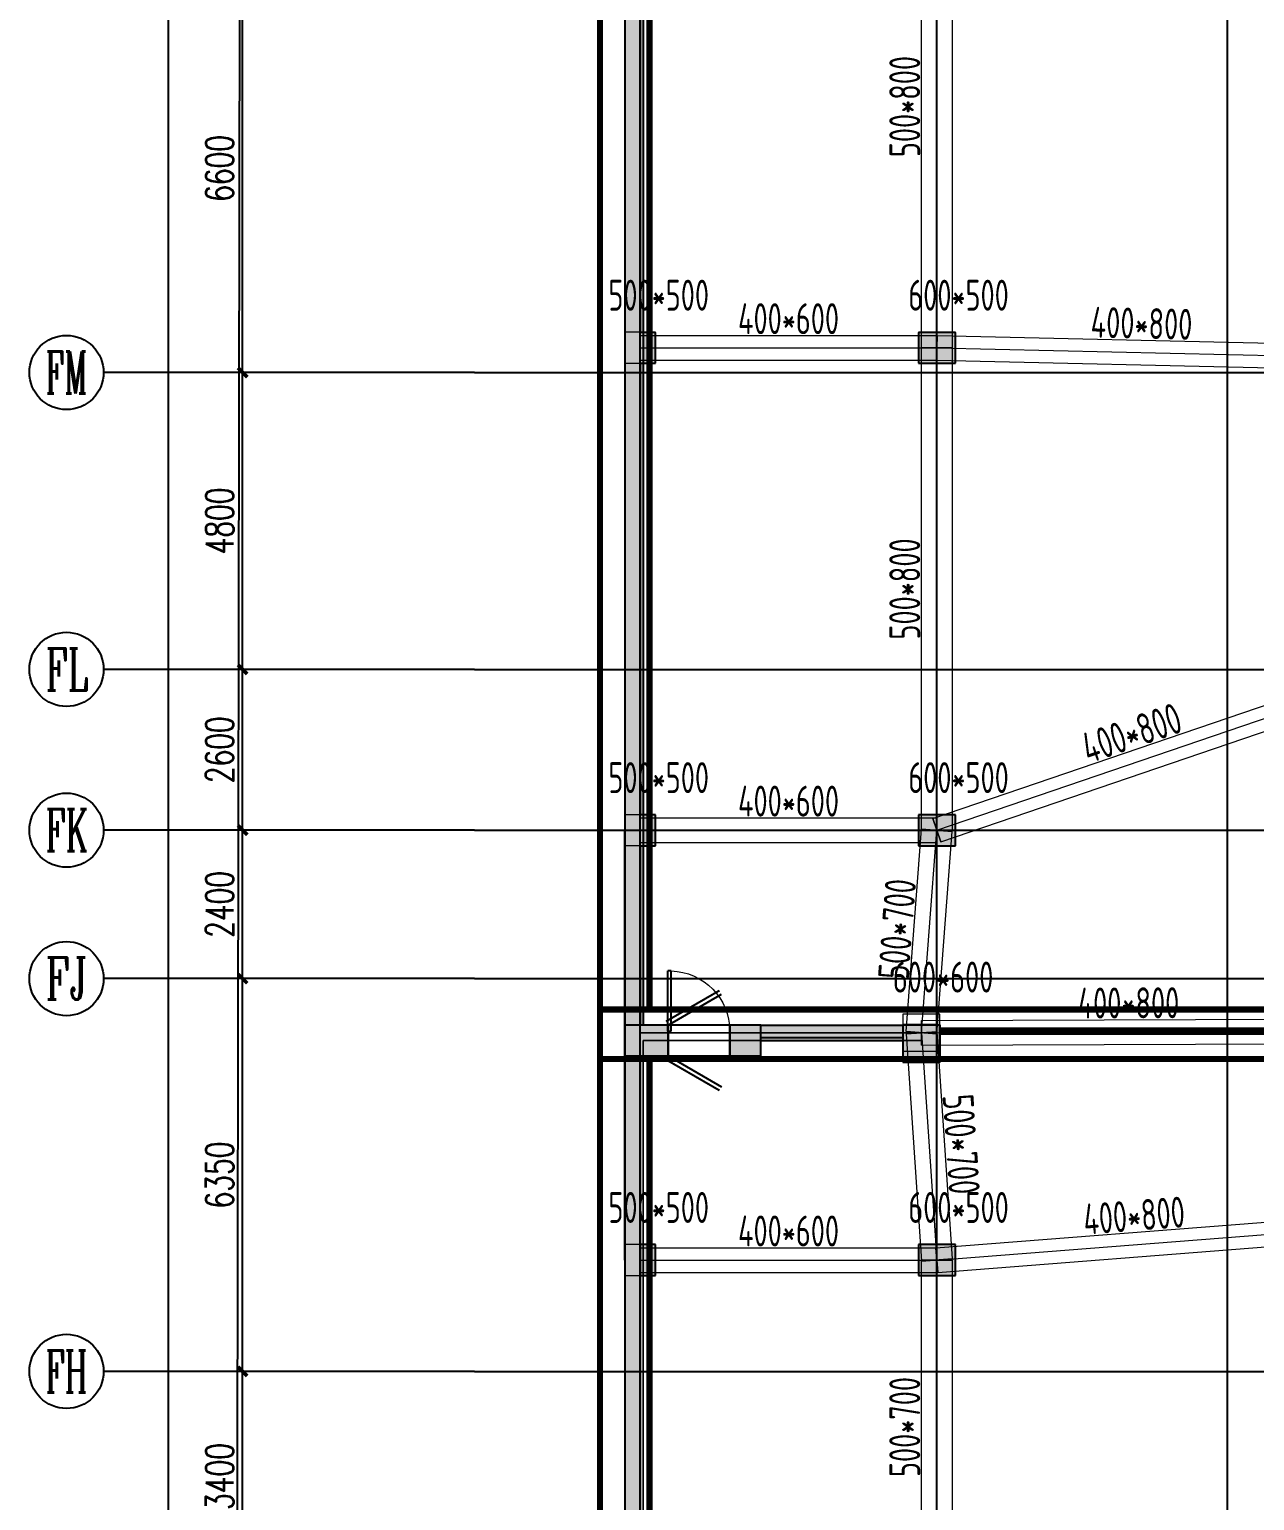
# Model space of a CAD drawing. Extents: x 369444 to 684549, y -549309 to 575337.
# Drawn here: x 370644 to 390464, y 393318 to 417104 of the extents above; entities that cross this region are included whole.
import ezdxf
from ezdxf.enums import TextEntityAlignment as Align

# ---------------------------------------------------------------- set-up
doc = ezdxf.new("R2010")
doc.units = 0
doc.header["$LTSCALE"] = 1000
doc.header["$MEASUREMENT"] = 0
doc.linetypes.add('__DASH', pattern=[0.35, 0.25, -0.1])
doc.linetypes.add('DASH', pattern=[0.35, 0.25, -0.1])
for name, color, linetype, lineweight, true_color in [('-1-0-1', 7, 'Continuous', 0, 0xc0c0c0), ('-1-1-2', 7, 'Continuous', 0, 0xc0c0c0), ('-2-0-1', 1, 'Continuous', 0, 0xff0000), ('-2-1-2', 9, 'Continuous', 0, 0x808080), ('1-6-1', 7, 'Continuous', 0, 0x55ff55), ('1-6-2', 7, 'Continuous', 0, 0x55ff55), ('11-6-1', 2, 'Continuous', 0, 0xffff00), ('11-6-2', 2, 'Continuous', 0, 0xffff00), ('11-6-5', 2, 'Continuous', 0, 0xffff00), ('12-6-1', 4, 'Continuous', 0, 0x00ffff), ('12-6-2', 4, 'Continuous', 0, 0x00ffff), ('12-6-5', 4, 'Continuous', 0, 0x00ffff)]:
    doc.layers.add(name, color=color, linetype=linetype, lineweight=lineweight, true_color=true_color)
for name, color, linetype in [('A-WALL-HATCH', 8, 'Continuous'), ('AXIS', 3, 'Continuous'), ('AXIS_TEXT', 7, 'Continuous'), ('COLUMN', 9, 'Continuous'), ('DOTE', 1, 'Continuous'), ('HS-A-轮廓线-地下室', 3, 'DASH'), ('PUB_HATCH', 8, 'Continuous'), ('WALL', 9, 'Continuous'), ('WINDOW', 4, 'Continuous'), ('二期轮廓线', 8, 'DASH'), ('防火分区线', 7, 'Continuous')]:
    doc.layers.add(name, color=color, linetype=linetype)
doc.layers.add('不要动图层', color=140, linetype='Continuous', plot=False)
doc.styles.add('_TCH_AXIS', font='COMPLEX', dxfattribs={"bigfont": 'GBCBIG'})
doc.styles.add('_TCH_DIM_T3', font='SIMPLEX', dxfattribs={"width": 0.705882, "bigfont": 'GBCBIG'})
doc.styles.add('COMPLEX', font='COMPLEX')
doc.styles.add('yjkcad', font='yjkeng.shx', dxfattribs={"width": 0.7, "height": 250, "bigfont": 'yjkchn.shx'})
doc.dimstyles.new('_TCH_ARCH&&150', dxfattribs={"dimtxt": 446.25, "dimasz": 150, "dimexe": 375, "dimexo": 450, "dimgap": 150, "dimtad": 1, "dimdec": 0, "dimzin": 0, "dimdsep": 46, "dimtxsty": '_TCH_DIM_T3', "dimblk": 'ARCHTICK', "dimcen": 0.09, "dimclrt": 7, "dimazin": 2, "dimtfac": 1, "dimtdec": 0, "dimtix": 1, "dimtmove": 2, "dimatfit": 3, "dimfxl": 0, "dimtolj": 1, "dimtzin": 0, "dimarcsym": 0})

# ---------------------------------------------------------------- blocks, each defined once
blk = doc.blocks.new('_ArchTick')
at = {"color": 0, "linetype": 'ByBlock', "const_width": 0.4}
blk.add_lwpolyline([(-0.5, -0.5), (0.5, 0.5)], dxfattribs=at)
blk = doc.blocks.new('*D1093')
at = {"layer": 'AXIS', "color": 0, "lineweight": -2, "transparency": 16777216}
for p, q in [((377394, 395407), (373719, 395407)), ((374094, 392007), (374094, 395407)), ((377394, 392007), (373719, 392007))]:
    blk.add_line(p, q, dxfattribs=at)
at = {"layer": 'Defpoints', "color": 0, "transparency": 16777216}
for p in [(374094, 395407), (377844, 395407), (377844, 392007)]:
    blk.add_point(p, dxfattribs=at)
at = {"layer": 'AXIS', "color": 0, "lineweight": -2, "transparency": 16777216, "xscale": 150, "yscale": 150, "zscale": 150}
for p, rotation in [((374094, 395407), 90), ((374094, 392007), 270)]:
    blk.add_blockref('_ArchTick', p, dxfattribs=dict(at, rotation=rotation))
at = {"layer": 'AXIS', "color": 7, "lineweight": -2, "transparency": 16777216, "insert": (373721, 393707), "char_height": 446.2, "attachment_point": 5, "rotation": 90, "style": '_TCH_DIM_T3'}
blk.add_mtext('\\A1;3400', dxfattribs=at)
blk = doc.blocks.new('*D1094')
at = {"layer": 'AXIS', "color": 0, "lineweight": -2, "transparency": 16777216}
for p, q in [((377394, 401757), (373719, 401757)), ((374094, 395407), (374094, 401757)), ((377394, 395407), (373719, 395407))]:
    blk.add_line(p, q, dxfattribs=at)
at = {"layer": 'Defpoints', "color": 0, "transparency": 16777216}
for p in [(374094, 401757), (377844, 401757), (377844, 395407)]:
    blk.add_point(p, dxfattribs=at)
at = {"layer": 'AXIS', "color": 0, "lineweight": -2, "transparency": 16777216, "xscale": 150, "yscale": 150, "zscale": 150}
for p, rotation in [((374094, 401757), 90), ((374094, 395407), 270)]:
    blk.add_blockref('_ArchTick', p, dxfattribs=dict(at, rotation=rotation))
at = {"layer": 'AXIS', "color": 7, "lineweight": -2, "transparency": 16777216, "insert": (373721, 398582), "char_height": 446.2, "attachment_point": 5, "rotation": 90, "style": '_TCH_DIM_T3'}
blk.add_mtext('\\A1;6350', dxfattribs=at)
blk = doc.blocks.new('*D1095')
at = {"layer": 'AXIS', "color": 0, "lineweight": -2, "transparency": 16777216}
for p, q in [((377394, 404157), (373719, 404157)), ((374094, 401757), (374094, 404157)), ((377394, 401757), (373719, 401757))]:
    blk.add_line(p, q, dxfattribs=at)
at = {"layer": 'Defpoints', "color": 0, "transparency": 16777216}
for p in [(374094, 404157), (377844, 404157), (377844, 401757)]:
    blk.add_point(p, dxfattribs=at)
at = {"layer": 'AXIS', "color": 0, "lineweight": -2, "transparency": 16777216, "xscale": 150, "yscale": 150, "zscale": 150}
for p, rotation in [((374094, 404157), 90), ((374094, 401757), 270)]:
    blk.add_blockref('_ArchTick', p, dxfattribs=dict(at, rotation=rotation))
at = {"layer": 'AXIS', "color": 7, "lineweight": -2, "transparency": 16777216, "insert": (373721, 402957), "char_height": 446.2, "attachment_point": 5, "rotation": 90, "style": '_TCH_DIM_T3'}
blk.add_mtext('\\A1;2400', dxfattribs=at)
blk = doc.blocks.new('*D1096')
at = {"layer": 'AXIS', "color": 0, "lineweight": -2, "transparency": 16777216}
for p, q in [((377394, 406757), (373719, 406757)), ((374094, 404157), (374094, 406757)), ((377394, 404157), (373719, 404157))]:
    blk.add_line(p, q, dxfattribs=at)
at = {"layer": 'Defpoints', "color": 0, "transparency": 16777216}
for p in [(374094, 406757), (377844, 406757), (377844, 404157)]:
    blk.add_point(p, dxfattribs=at)
at = {"layer": 'AXIS', "color": 0, "lineweight": -2, "transparency": 16777216, "xscale": 150, "yscale": 150, "zscale": 150}
for p, rotation in [((374094, 406757), 90), ((374094, 404157), 270)]:
    blk.add_blockref('_ArchTick', p, dxfattribs=dict(at, rotation=rotation))
at = {"layer": 'AXIS', "color": 7, "lineweight": -2, "transparency": 16777216, "insert": (373721, 405457), "char_height": 446.2, "attachment_point": 5, "rotation": 90, "style": '_TCH_DIM_T3'}
blk.add_mtext('\\A1;2600', dxfattribs=at)
blk = doc.blocks.new('*D1097')
at = {"layer": 'AXIS', "color": 0, "lineweight": -2, "transparency": 16777216}
for p, q in [((377394, 411557), (373719, 411557)), ((374094, 406757), (374094, 411557)), ((377394, 406757), (373719, 406757))]:
    blk.add_line(p, q, dxfattribs=at)
at = {"layer": 'Defpoints', "color": 0, "transparency": 16777216}
for p in [(374094, 411557), (377844, 411557), (377844, 406757)]:
    blk.add_point(p, dxfattribs=at)
at = {"layer": 'AXIS', "color": 0, "lineweight": -2, "transparency": 16777216, "xscale": 150, "yscale": 150, "zscale": 150}
for p, rotation in [((374094, 411557), 90), ((374094, 406757), 270)]:
    blk.add_blockref('_ArchTick', p, dxfattribs=dict(at, rotation=rotation))
at = {"layer": 'AXIS', "color": 7, "lineweight": -2, "transparency": 16777216, "insert": (373721, 409157), "char_height": 446.2, "attachment_point": 5, "rotation": 90, "style": '_TCH_DIM_T3'}
blk.add_mtext('\\A1;4800', dxfattribs=at)
blk = doc.blocks.new('*D1098')
at = {"layer": 'AXIS', "color": 0, "lineweight": -2, "transparency": 16777216}
for p, q in [((377394, 418157), (373719, 418157)), ((374094, 411557), (374094, 418157)), ((377394, 411557), (373719, 411557))]:
    blk.add_line(p, q, dxfattribs=at)
at = {"layer": 'Defpoints', "color": 0, "transparency": 16777216}
for p in [(374094, 418157), (377844, 418157), (377844, 411557)]:
    blk.add_point(p, dxfattribs=at)
at = {"layer": 'AXIS', "color": 0, "lineweight": -2, "transparency": 16777216, "xscale": 150, "yscale": 150, "zscale": 150}
for p, rotation in [((374094, 418157), 90), ((374094, 411557), 270)]:
    blk.add_blockref('_ArchTick', p, dxfattribs=dict(at, rotation=rotation))
at = {"layer": 'AXIS', "color": 7, "lineweight": -2, "transparency": 16777216, "insert": (373721, 414857), "char_height": 446.2, "attachment_point": 5, "rotation": 90, "style": '_TCH_DIM_T3'}
blk.add_mtext('\\A1;6600', dxfattribs=at)
blk = doc.blocks.new('*D1115')
at = {"layer": 'AXIS', "color": 0, "lineweight": -2, "transparency": 16777216}
for p, q in [((377394, 470507), (372519, 470507)), ((372894, 65157), (372894, 470507)), ((377394, 65157), (372519, 65157))]:
    blk.add_line(p, q, dxfattribs=at)
at = {"layer": 'Defpoints', "color": 0, "transparency": 16777216}
for p in [(372894, 470507), (377844, 470507), (377844, 65157)]:
    blk.add_point(p, dxfattribs=at)
at = {"layer": 'AXIS', "color": 0, "lineweight": -2, "transparency": 16777216, "xscale": 150, "yscale": 150, "zscale": 150}
for p, rotation in [((372894, 470507), 90), ((372894, 65157), 270)]:
    blk.add_blockref('_ArchTick', p, dxfattribs=dict(at, rotation=rotation))
at = {"layer": 'AXIS', "color": 7, "lineweight": -2, "transparency": 16777216, "insert": (372521, 267832), "char_height": 446.2, "attachment_point": 5, "rotation": 90, "style": '_TCH_DIM_T3'}
blk.add_mtext('\\A1;405350', dxfattribs=at)
blk = doc.blocks.new('$DorLib2D$00000213')
at = {"color": 0, "linetype": 'DASH', "const_width": 0.02}
blk.add_lwpolyline([(0.5, 0), (-0.5, 0)], dxfattribs=at)
blk = doc.blocks.new('$DorLib2D$00000001')
for p, q in [((0.45, 0.975), (0.5, 0.975)), ((0.45, 0), (0.45, 0.975)), ((0.5, 0), (0.5, 0.975)), ((0.5, 0), (0.45, 0))]:
    blk.add_line(p, q)
at = {"lineweight": 13}
blk.add_arc((0.475, 0), 0.975, 91.4693, 180, dxfattribs=at)
blk = doc.blocks.new('_AXISO')
blk.add_circle((0, 0), 0.5)
at = {"layer": 'AXIS_TEXT', "style": 'COMPLEX', "width": 1.041667}
blk.add_attdef('A', text='', height=0.56, dxfattribs=at).set_placement((-0.25, -0.28), (0.25, -0.28), align=Align.FIT)
blk = doc.blocks.new('_FZH')
blk.add_lwpolyline([(-0.5, -0.5), (0.5, -0.5), (0.5, 0.5), (-0.5, 0.5)], close=True)
at = {"layer": 'PUB_HATCH'}
blk.add_solid([(-0.5, -0.5), (0.5, -0.5), (-0.5, 0.5), (0.5, 0.5)], dxfattribs=at)
blk = doc.blocks.new('$DorLib2D$00000193')
at = {"color": 0}
blk.add_line((-0.5, 0.1), (0.366, 0.6), dxfattribs=at)
at = {"color": 0, "const_width": 0.0333}
blk.add_lwpolyline([(-0.533, 0.158), (0.333, 0.658)], dxfattribs=at)

msp = doc.modelspace()

# ---------------------------------------------------------------- hatches: boundary and pattern name
at = {"layer": 'A-WALL-HATCH'}
for points in [[(380774.7, 411706.6), (380774.7, 412206.6), (380274.7, 412206.6), (380274.7, 411706.6)], [(385624.7, 411706.6), (385624.7, 412206.6), (385024.7, 412206.6), (385024.7, 411706.6)], [(380774.7, 403906.6), (380774.7, 404406.6), (380274.7, 404406.6), (380274.7, 403906.6)], [(385624.7, 403906.6), (385624.7, 404406.6), (385024.7, 404406.6), (385024.7, 403906.6)], [(380974.6, 400507), (380974.6, 401007), (380274.6, 401007), (380274.6, 400507)], [(382474.6, 400507), (382474.6, 401007), (381974.6, 401007), (381974.6, 400507)], [(385374.9, 400410), (385374.9, 401010), (384774.9, 401010), (384774.9, 400410)], [(380774.7, 396956.6), (380774.7, 397456.6), (380274.7, 397456.6), (380274.7, 396956.6)], [(385624.7, 396956.6), (385624.7, 397456.6), (385024.7, 397456.6), (385024.7, 396956.6)]]:
    msp.add_hatch(color=256, dxfattribs=at).paths.add_polyline_path(points)
at = {"layer": 'PUB_HATCH'}
for points in [[(380574.6, 448557), (380274.6, 448857), (380274.6, 401007), (380574.6, 401007)], [(384774.3, 400757), (384774.3, 401007), (382474.6, 401007), (382474.6, 400757)]]:
    msp.add_hatch(color=256, dxfattribs=at).paths.add_polyline_path(points)
at = {"layer": 'PUB_HATCH', "linetype": 'ByBlock'}
for points in [[(380274.7, 411956.6), (380274.7, 412206.6), (380524.5, 412206.6), (380524.5, 419506.6), (380274.7, 419506.6), (380274.7, 419756.6), (380274.5, 419756.6), (380274.5, 411956.6)], [(380274.7, 404156.6), (380274.7, 404406.6), (380524.5, 404406.6), (380524.5, 411706.6), (380274.7, 411706.6), (380274.7, 411956.6), (380274.5, 411956.6), (380274.5, 404156.6)], [(380274.6, 400907), (380274.6, 401007), (380524.5, 401007), (380524.5, 403906.6), (380274.7, 403906.6), (380274.7, 404156.6), (380274.5, 404156.6), (380274.5, 400907)], [(380274.7, 397206.6), (380274.7, 397456.6), (380524.5, 397456.6), (380524.5, 400507), (380274.6, 400507), (380274.6, 400907), (380274.5, 400907), (380274.5, 397206.6)], [(380274.6, 331806.9), (380524.6, 331806.9), (380524.6, 400507), (380274.6, 400507)], [(380274.7, 391806.6), (380274.7, 392056.6), (380524.5, 392056.6), (380524.5, 396956.6), (380274.7, 396956.6), (380274.7, 397206.6), (380274.5, 397206.6), (380274.5, 391806.6)]]:
    msp.add_hatch(color=256, dxfattribs=at).paths.add_polyline_path(points)

# ---------------------------------------------------------------- linework, layer by layer
at = {"layer": '-1-0-1', "color": 0}
for p in [(380524.3, 411957.1, -3600), (385324.3, 411957.1, -3600), (380524.3, 404157.1, -3600), (385324.3, 404157.1, -3600), (380524.3, 400882, -3600), (385074.5, 400882, -3600), (380524.4, 397207.1, -3600), (385324.3, 397207.1, -3600)]:
    msp.add_point(p, dxfattribs=at)
at = {"layer": '-1-1-2', "color": 0}
for p, q in [((380524.3, 411957.1, -3600), (380524.3, 411957.1)), ((385324.3, 411957.1, -3600), (385324.3, 411957.1)), ((380524.3, 404157.1, -3600), (380524.3, 404157.1)), ((385324.3, 404157.1, -3600), (385324.3, 404157.1)), ((380524.3, 400882, -3600), (380524.3, 400882)), ((385074.5, 400882, -3600), (385074.5, 400882)), ((380524.4, 397207.1, -3600), (380524.4, 397207.1)), ((385324.3, 397207.1, -3600), (385324.3, 397207.1))]:
    msp.add_line(p, q, dxfattribs=at)
at = {"layer": '-2-0-1', "color": 0}
for p, q in [((380524.3, 411957.1, -3600), (380524.3, 419757.1, -3600)), ((385324.3, 411957.1, -3600), (385324.3, 419757.1, -3600)), ((380524.3, 411957.1, -3600), (385324.3, 411957.1, -3600)), ((380524.3, 404157.1, -3600), (380524.3, 411957.1, -3600)), ((385324.3, 411957.1, -3600), (391924.3, 411807.1, -3600)), ((385324.3, 404157.1, -3600), (385324.3, 411957.1, -3600)), ((385324.3, 404157.1, -3600), (391924.3, 406407.1, -3600)), ((380524.3, 400882, -3600), (380524.3, 404157.1, -3600)), ((380524.3, 404157.1, -3600), (385324.3, 404157.1, -3600)), ((385074.5, 400882, -3600), (385324.3, 404157.1, -3600)), ((380524.3, 400882, -3600), (385074.5, 400882, -3600)), ((380524.4, 397207.1, -3600), (380524.3, 400882, -3600)), ((385074.5, 400882, -3600), (391774.3, 400906.9, -3600)), ((385074.5, 400882, -3600), (385324.3, 397207.1, -3600)), ((385324.3, 397207.1, -3600), (391774.3, 397706.9, -3600)), ((380524.4, 397207.1, -3600), (385324.3, 397207.1, -3600)), ((380524.4, 391807.1, -3600), (380524.4, 397207.1, -3600)), ((385324.3, 391807.1, -3600), (385324.3, 397207.1, -3600))]:
    msp.add_line(p, q, dxfattribs=at)
at = {"layer": '-2-1-2', "color": 0}
for p, q in [((380524.3, 411957.1), (380524.3, 419757.1)), ((385324.3, 411957.1), (385324.3, 419757.1)), ((380524.3, 411957.1), (385324.3, 411957.1)), ((380524.3, 404157.1), (380524.3, 411957.1)), ((385324.3, 411957.1), (391924.3, 411807.1)), ((385324.3, 404157.1), (385324.3, 411957.1)), ((385324.3, 404157.1), (391924.3, 406407.1)), ((380524.3, 400882), (380524.3, 404157.1)), ((380524.3, 404157.1), (385324.3, 404157.1)), ((385074.5, 400882), (385324.3, 404157.1)), ((380524.3, 400882), (385074.5, 400882)), ((380524.4, 397207.1), (380524.3, 400882)), ((385074.5, 400882), (391774.3, 400906.9)), ((385074.5, 400882), (385324.3, 397207.1)), ((385324.3, 397207.1), (391774.3, 397706.9)), ((380524.4, 397207.1), (385324.3, 397207.1)), ((380524.4, 391807.1), (380524.4, 397207.1)), ((385324.3, 391807.1), (385324.3, 397207.1))]:
    msp.add_line(p, q, dxfattribs=at)
at = {"layer": '1-6-1', "color": 0}
for p, q in [((380274.3, 419757.1, -8700), (380274.3, 411957.1, -8700)), ((380274.3, 411957.1, -5100), (380274.3, 419757.1, -5100)), ((380574.3, 419757.1, -5100), (380574.3, 411957.1, -5100)), ((380574.3, 411957.1, -8700), (380574.3, 419757.1, -8700)), ((380274.3, 411957.1, -8700), (380274.3, 411957.1, -5100)), ((380274.3, 411957.1, -8700), (380274.3, 404157.1, -8700)), ((380274.3, 411957.1, -5100), (380274.3, 411957.1, -8700)), ((380274.3, 404157.1, -5100), (380274.3, 411957.1, -5100)), ((380574.3, 411957.1, -5100), (380574.3, 411957.1, -8700)), ((380574.3, 411957.1, -5100), (380574.3, 404157.1, -5100)), ((380574.3, 411957.1, -8700), (380574.3, 411957.1, -5100)), ((380574.3, 404157.1, -8700), (380574.3, 411957.1, -8700)), ((380273.3, 404157.1, -3600), (380273.3, 400882, -3600)), ((380273.3, 404157.1), (380273.3, 404157.1, -3600)), ((380273.3, 400882), (380273.3, 404157.1)), ((380274.3, 404157.1, -8700), (380274.3, 404157.1, -5100)), ((380573.3, 404157.1), (380573.3, 401007)), ((380573.3, 404157.1, -3600), (380573.3, 404157.1)), ((380573.3, 401007, -3600), (380573.3, 404157.1, -3600)), ((380574.3, 404157.1, -5100), (380574.3, 404157.1, -8700)), ((380273.3, 400882, -3600), (380273.3, 400882)), ((380273.3, 400882, -3600), (380273.4, 397207.1, -3600)), ((380273.3, 400882), (380273.3, 400882, -3600)), ((380273.4, 397207.1), (380273.3, 400882)), ((380573.3, 401007, -3600), (380573.3, 401007)), ((385074.5, 401007, -3600), (380573.3, 401007, -3600)), ((380573.3, 401007), (385074.5, 401007)), ((380573.3, 401007), (380573.3, 401007, -3600)), ((385074.5, 401007), (385074.5, 401007, -3600)), ((385074.5, 401007, -3600), (385074.5, 401007)), ((385074.5, 400757, -3600), (385074.5, 401007, -3600)), ((385074.5, 401007), (385074.5, 400757)), ((380573.4, 400757), (380573.4, 400757, -3600)), ((385074.5, 400757), (380573.4, 400757)), ((380573.4, 400757, -3600), (385074.5, 400757, -3600)), ((380573.4, 400757), (380573.4, 397207.1)), ((380573.4, 400757, -3600), (380573.4, 400757)), ((380573.4, 397207.1, -3600), (380573.4, 400757, -3600)), ((385074.5, 400757, -3600), (385074.5, 400757)), ((385074.5, 400757), (385074.5, 400757, -3600)), ((380273.4, 397207.1, -3600), (380273.4, 397207.1)), ((380274.4, 397207.1, -8700), (380274.4, 391807.1, -8700)), ((380274.4, 397207.1, -5100), (380274.4, 397207.1, -8700)), ((380274.4, 391807.1, -5100), (380274.4, 397207.1, -5100)), ((380573.4, 397207.1), (380573.4, 397207.1, -3600)), ((380574.4, 397207.1, -5100), (380574.4, 391807.1, -5100)), ((380574.4, 397207.1, -8700), (380574.4, 397207.1, -5100)), ((380574.4, 391807.1, -8700), (380574.4, 397207.1, -8700))]:
    msp.add_line(p, q, dxfattribs=at)
at = {"layer": '1-6-2', "color": 0}
for p, q in [((380524.3, 419757.1, -5100), (380524.3, 411957.1, -5100)), ((380524.3, 411957.1, -8700), (380524.3, 419757.1, -8700)), ((380524.3, 411957.1, -5100), (380524.3, 411957.1, -8700)), ((380524.3, 411957.1, -5100), (380524.3, 404157.1, -5100)), ((380524.3, 411957.1, -8700), (380524.3, 411957.1, -5100)), ((380524.3, 404157.1, -8700), (380524.3, 411957.1, -8700)), ((380524.3, 404157.1), (380524.3, 400882)), ((380524.3, 404157.1, -3600), (380524.3, 404157.1)), ((380524.3, 400882, -3600), (380524.3, 404157.1, -3600)), ((380524.3, 404157.1, -5100), (380524.3, 404157.1, -8700)), ((380524.3, 400882), (380524.3, 400882, -3600)), ((385074.5, 400882), (380524.3, 400882)), ((380524.3, 400882, -3600), (385074.5, 400882, -3600)), ((380524.3, 400882), (380524.3, 400882, -3600)), ((380524.3, 400882), (380524.4, 397207.1)), ((380524.3, 400882, -3600), (380524.3, 400882)), ((380524.4, 397207.1, -3600), (380524.3, 400882, -3600)), ((385074.5, 400882, -3600), (385074.5, 400882)), ((380524.4, 397207.1), (380524.4, 397207.1, -3600)), ((380524.4, 397207.1, -5100), (380524.4, 391807.1, -5100)), ((380524.4, 397207.1, -8700), (380524.4, 397207.1, -5100)), ((380524.4, 391807.1, -8700), (380524.4, 397207.1, -8700))]:
    msp.add_line(p, q, dxfattribs=at)
at = {"layer": '11-6-1', "color": 0}
for p, q in [((380274.3, 412207.1, -5100), (380274.3, 411707.1, -5100)), ((380774.3, 412207.1, -5100), (380274.3, 412207.1, -5100)), ((380274.3, 412207.1, -8700), (380274.3, 411707.1, -8700)), ((380774.3, 412207.1, -8700), (380274.3, 412207.1, -8700)), ((380274.3, 412207.1, -8700), (380274.3, 412207.1, -5100)), ((380774.3, 411707.1, -5100), (380774.3, 412207.1, -5100)), ((380774.3, 411707.1, -8700), (380774.3, 412207.1, -8700)), ((380774.3, 412207.1, -8700), (380774.3, 412207.1, -5100)), ((385024.3, 412207.1), (385024.3, 411707.1)), ((385624.3, 412207.1), (385024.3, 412207.1)), ((385024.3, 412207.1, -3600), (385024.3, 411707.1, -3600)), ((385624.3, 412207.1, -3600), (385024.3, 412207.1, -3600)), ((385024.3, 412207.1, -3600), (385024.3, 412207.1)), ((385624.3, 411707.1), (385624.3, 412207.1)), ((385624.3, 411707.1, -3600), (385624.3, 412207.1, -3600)), ((385624.3, 412207.1, -3600), (385624.3, 412207.1)), ((380274.3, 411707.1, -5100), (380774.3, 411707.1, -5100)), ((380274.3, 411707.1, -8700), (380774.3, 411707.1, -8700)), ((380274.3, 411707.1, -8700), (380274.3, 411707.1, -5100)), ((380774.3, 411707.1, -8700), (380774.3, 411707.1, -5100)), ((385024.3, 411707.1), (385624.3, 411707.1)), ((385024.3, 411707.1, -3600), (385624.3, 411707.1, -3600)), ((385024.3, 411707.1, -3600), (385024.3, 411707.1)), ((385624.3, 411707.1, -3600), (385624.3, 411707.1)), ((380274.3, 404407.1, -5100), (380274.3, 403907.1, -5100)), ((380774.3, 404407.1, -5100), (380274.3, 404407.1, -5100)), ((380274.3, 404407.1, -8700), (380274.3, 403907.1, -8700)), ((380774.3, 404407.1, -8700), (380274.3, 404407.1, -8700)), ((380274.3, 404407.1, -8700), (380274.3, 404407.1, -5100)), ((380774.3, 403907.1, -5100), (380774.3, 404407.1, -5100)), ((380774.3, 403907.1, -8700), (380774.3, 404407.1, -8700)), ((380774.3, 404407.1, -8700), (380774.3, 404407.1, -5100)), ((385024.3, 404407.1, -5100), (385024.3, 403907.1, -5100)), ((385624.3, 404407.1, -5100), (385024.3, 404407.1, -5100)), ((385024.3, 404407.1, -8700), (385024.3, 403907.1, -8700)), ((385624.3, 404407.1, -8700), (385024.3, 404407.1, -8700)), ((385024.3, 404407.1, -8700), (385024.3, 404407.1, -5100)), ((385624.3, 403907.1, -5100), (385624.3, 404407.1, -5100)), ((385624.3, 403907.1, -8700), (385624.3, 404407.1, -8700)), ((385624.3, 404407.1, -8700), (385624.3, 404407.1, -5100)), ((380274.3, 403907.1, -5100), (380774.3, 403907.1, -5100)), ((380274.3, 403907.1, -8700), (380774.3, 403907.1, -8700)), ((380274.3, 403907.1, -8700), (380274.3, 403907.1, -5100)), ((380774.3, 403907.1, -8700), (380774.3, 403907.1, -5100)), ((385024.3, 403907.1, -5100), (385624.3, 403907.1, -5100)), ((385024.3, 403907.1, -8700), (385624.3, 403907.1, -8700)), ((385024.3, 403907.1, -8700), (385024.3, 403907.1, -5100)), ((385624.3, 403907.1, -8700), (385624.3, 403907.1, -5100)), ((384774.5, 401182), (384774.5, 400582)), ((385374.5, 401182), (384774.5, 401182)), ((384774.5, 401182, -3600), (384774.5, 400582, -3600)), ((385374.5, 401182, -3600), (384774.5, 401182, -3600)), ((384774.5, 401182, -3600), (384774.5, 401182)), ((385374.5, 400582), (385374.5, 401182)), ((385374.5, 400582, -3600), (385374.5, 401182, -3600)), ((385374.5, 401182, -3600), (385374.5, 401182)), ((384774.5, 400582), (385374.5, 400582)), ((384774.5, 400582, -3600), (385374.5, 400582, -3600)), ((384774.5, 400582, -3600), (384774.5, 400582)), ((385374.5, 400582, -3600), (385374.5, 400582)), ((380274.4, 397457.1, -5100), (380274.4, 396957.1, -5100)), ((380774.4, 397457.1, -5100), (380274.4, 397457.1, -5100)), ((380274.4, 397457.1, -8700), (380274.4, 396957.1, -8700)), ((380774.4, 397457.1, -8700), (380274.4, 397457.1, -8700)), ((380274.4, 397457.1, -8700), (380274.4, 397457.1, -5100)), ((380774.4, 396957.1, -5100), (380774.4, 397457.1, -5100)), ((380774.4, 396957.1, -8700), (380774.4, 397457.1, -8700)), ((380774.4, 397457.1, -8700), (380774.4, 397457.1, -5100)), ((385024.3, 397457.1), (385024.3, 396957.1)), ((385624.3, 397457.1), (385024.3, 397457.1)), ((385024.3, 397457.1, -3600), (385024.3, 396957.1, -3600)), ((385624.3, 397457.1, -3600), (385024.3, 397457.1, -3600)), ((385024.3, 397457.1, -3600), (385024.3, 397457.1)), ((385624.3, 396957.1), (385624.3, 397457.1)), ((385624.3, 396957.1, -3600), (385624.3, 397457.1, -3600)), ((385624.3, 397457.1, -3600), (385624.3, 397457.1)), ((380274.4, 396957.1, -5100), (380774.4, 396957.1, -5100)), ((380274.4, 396957.1, -8700), (380774.4, 396957.1, -8700)), ((380274.4, 396957.1, -8700), (380274.4, 396957.1, -5100)), ((380774.4, 396957.1, -8700), (380774.4, 396957.1, -5100)), ((385024.3, 396957.1), (385624.3, 396957.1)), ((385024.3, 396957.1, -3600), (385624.3, 396957.1, -3600)), ((385024.3, 396957.1, -3600), (385024.3, 396957.1)), ((385624.3, 396957.1, -3600), (385624.3, 396957.1))]:
    msp.add_line(p, q, dxfattribs=at)
at = {"layer": '11-6-2', "color": 0}
for p, q in [((380524.3, 411957.1, -8700), (380524.3, 411957.1, -5100)), ((385324.3, 411957.1, -3600), (385324.3, 411957.1)), ((380524.3, 404157.1, -8700), (380524.3, 404157.1, -5100)), ((385324.3, 404157.1, -8700), (385324.3, 404157.1, -5100)), ((385074.5, 400882, -3600), (385074.5, 400882)), ((380524.4, 397207.1, -8700), (380524.4, 397207.1, -5100)), ((385324.3, 397207.1, -3600), (385324.3, 397207.1))]:
    msp.add_line(p, q, dxfattribs=at)
at = {"layer": '12-6-1', "color": 0}
for p, q in [((385074.3, 411957.1), (385074.3, 419757.1)), ((385074.3, 411957.1, -800), (385074.3, 419757.1, -800)), ((385574.3, 411957.1), (385574.3, 419757.1)), ((385574.3, 411957.1, -800), (385574.3, 419757.1, -800)), ((380524.3, 412157.1, -5100), (380524.3, 411757.1, -5100)), ((380524.3, 412157.1, -5700), (380524.3, 412157.1, -5100)), ((380524.3, 411757.1, -5700), (380524.3, 412157.1, -5700)), ((380524.3, 412157.1, -5100), (385324.3, 412157.1, -5100)), ((380524.3, 412157.1, -5700), (385324.3, 412157.1, -5700)), ((385328.9, 412157, -5100), (385319.8, 411757.1, -5100)), ((385319.8, 411757.1, -5900), (385328.9, 412157, -5900)), ((385324.3, 412157.1, -5100), (385324.3, 411757.1, -5100)), ((385324.3, 412157.1, -5700), (385324.3, 412157.1, -5100)), ((385324.3, 411757.1, -5700), (385324.3, 412157.1, -5700)), ((385328.9, 412157, -5900), (385328.9, 412157, -5100)), ((385328.9, 412157, -5100), (391928.9, 412007, -5100)), ((385328.9, 412157, -5900), (391928.9, 412007, -5900)), ((380524.3, 411757.1, -5100), (380524.3, 411757.1, -5700)), ((380524.3, 411757.1, -5100), (385324.3, 411757.1, -5100)), ((380524.3, 411757.1, -5700), (385324.3, 411757.1, -5700)), ((385074.3, 411957.1), (385574.3, 411957.1)), ((385074.3, 411957.1, -800), (385074.3, 411957.1)), ((385574.3, 411957.1, -800), (385074.3, 411957.1, -800)), ((385074.3, 404157.1), (385074.3, 411957.1)), ((385074.3, 404157.1, -800), (385074.3, 411957.1, -800)), ((385074.3, 411957.1), (385574.3, 411957.1)), ((385074.3, 411957.1, -800), (385074.3, 411957.1)), ((385574.3, 411957.1, -800), (385074.3, 411957.1, -800)), ((385319.8, 411757.1, -5100), (385319.8, 411757.1, -5900)), ((385319.8, 411757.1, -5100), (391919.8, 411607.1, -5100)), ((385319.8, 411757.1, -5900), (391919.8, 411607.1, -5900)), ((385324.3, 411757.1, -5100), (385324.3, 411757.1, -5700)), ((385574.3, 411957.1), (385574.3, 411957.1, -800)), ((385574.3, 404157.1), (385574.3, 411957.1)), ((385574.3, 404157.1, -800), (385574.3, 411957.1, -800)), ((385574.3, 411957.1), (385574.3, 411957.1, -800)), ((385259.8, 404346.4, -5100), (391859.8, 406596.4, -5100)), ((385259.8, 404346.4, -5900), (391859.8, 406596.4, -5900)), ((385388.9, 403967.8, -5100), (391988.9, 406217.8, -5100)), ((385388.9, 403967.8, -5900), (391988.9, 406217.8, -5900)), ((380524.3, 404357.1, -5100), (380524.3, 403957.1, -5100)), ((380524.3, 404357.1, -5700), (380524.3, 404357.1, -5100)), ((380524.3, 403957.1, -5700), (380524.3, 404357.1, -5700)), ((380524.3, 404357.1, -5100), (385324.3, 404357.1, -5100)), ((380524.3, 404357.1, -5700), (385324.3, 404357.1, -5700)), ((384825.2, 400901), (385075, 404176.1)), ((384825.2, 400901, -700), (385075, 404176.1, -700)), ((385074.3, 404157.1), (385574.3, 404157.1)), ((385074.3, 404157.1, -800), (385074.3, 404157.1)), ((385574.3, 404157.1, -800), (385074.3, 404157.1, -800)), ((385075, 404176.1), (385573.6, 404138)), ((385075, 404176.1, -700), (385075, 404176.1)), ((385573.6, 404138, -700), (385075, 404176.1, -700)), ((385259.8, 404346.4, -5100), (385388.9, 403967.8, -5100)), ((385259.8, 404346.4, -5900), (385259.8, 404346.4, -5100)), ((385388.9, 403967.8, -5900), (385259.8, 404346.4, -5900)), ((385323.8, 400863), (385573.6, 404138)), ((385323.8, 400863, -700), (385573.6, 404138, -700)), ((385324.3, 404357.1, -5100), (385324.3, 403957.1, -5100)), ((385324.3, 404357.1, -5700), (385324.3, 404357.1, -5100)), ((385324.3, 403957.1, -5700), (385324.3, 404357.1, -5700)), ((385573.6, 404138), (385573.6, 404138, -700)), ((385574.3, 404157.1), (385574.3, 404157.1, -800)), ((380524.3, 403957.1, -5100), (380524.3, 403957.1, -5700)), ((380524.3, 403957.1, -5100), (385324.3, 403957.1, -5100)), ((380524.3, 403957.1, -5700), (385324.3, 403957.1, -5700)), ((385324.3, 403957.1, -5100), (385324.3, 403957.1, -5700)), ((385388.9, 403967.8, -5100), (385388.9, 403967.8, -5900)), ((385073.8, 401082, -5100), (391773.6, 401106.9, -5100)), ((385073.8, 401082, -5900), (391773.6, 401106.9, -5900)), ((385073.8, 401082, -5100), (385075.3, 400682, -5100)), ((385073.8, 401082, -5900), (385073.8, 401082, -5100)), ((385075.3, 400682, -5900), (385073.8, 401082, -5900)), ((385323.9, 400898.9), (384825.1, 400865)), ((384825.1, 400865, -700), (385323.9, 400898.9, -700)), ((384825.1, 400865), (384825.1, 400865, -700)), ((384825.1, 400865), (385074.9, 397190.1)), ((384825.1, 400865, -700), (385074.9, 397190.1, -700)), ((384825.2, 400901), (385323.8, 400863)), ((384825.2, 400901, -700), (384825.2, 400901)), ((385323.8, 400863, -700), (384825.2, 400901, -700)), ((385323.8, 400863), (385323.8, 400863, -700)), ((385323.9, 400898.9, -700), (385323.9, 400898.9)), ((385323.9, 400898.9), (385573.7, 397224)), ((385323.9, 400898.9, -700), (385573.7, 397224, -700)), ((385075.3, 400682, -5100), (391775.1, 400706.9, -5100)), ((385075.3, 400682, -5900), (391775.1, 400706.9, -5900)), ((385075.3, 400682, -5100), (385075.3, 400682, -5900)), ((385308.9, 397406.5, -5100), (391758.9, 397906.3, -5100)), ((385308.9, 397406.5, -5900), (391758.9, 397906.3, -5900)), ((385339.8, 397007.7, -5100), (391789.8, 397507.5, -5100)), ((385339.8, 397007.7, -5900), (391789.8, 397507.5, -5900)), ((380524.4, 397407.1, -5100), (380524.4, 397007.1, -5100)), ((380524.4, 397407.1, -5700), (380524.4, 397407.1, -5100)), ((380524.4, 397007.1, -5700), (380524.4, 397407.1, -5700)), ((380524.4, 397407.1, -5100), (385324.3, 397407.1, -5100)), ((380524.4, 397407.1, -5700), (385324.3, 397407.1, -5700)), ((385308.9, 397406.5, -5100), (385339.8, 397007.7, -5100)), ((385308.9, 397406.5, -5900), (385308.9, 397406.5, -5100)), ((385339.8, 397007.7, -5900), (385308.9, 397406.5, -5900)), ((385324.3, 397407.1, -5100), (385324.3, 397007.1, -5100)), ((385324.3, 397407.1, -5700), (385324.3, 397407.1, -5100)), ((385324.3, 397007.1, -5700), (385324.3, 397407.1, -5700)), ((380524.4, 397007.1, -5100), (380524.4, 397007.1, -5700)), ((380524.4, 397007.1, -5100), (385324.3, 397007.1, -5100)), ((380524.4, 397007.1, -5700), (385324.3, 397007.1, -5700)), ((385074.3, 397207.1), (385574.3, 397207.1)), ((385074.3, 397207.1, -700), (385074.3, 397207.1)), ((385574.3, 397207.1, -700), (385074.3, 397207.1, -700)), ((385074.3, 391807.1), (385074.3, 397207.1)), ((385074.3, 391807.1, -700), (385074.3, 397207.1, -700)), ((385573.7, 397224), (385074.9, 397190.1)), ((385074.9, 397190.1, -700), (385573.7, 397224, -700)), ((385074.9, 397190.1), (385074.9, 397190.1, -700)), ((385324.3, 397007.1, -5100), (385324.3, 397007.1, -5700)), ((385339.8, 397007.7, -5100), (385339.8, 397007.7, -5900)), ((385573.7, 397224, -700), (385573.7, 397224)), ((385574.3, 397207.1), (385574.3, 397207.1, -700)), ((385574.3, 391807.1), (385574.3, 397207.1)), ((385574.3, 391807.1, -700), (385574.3, 397207.1, -700))]:
    msp.add_line(p, q, dxfattribs=at)
at = {"layer": '12-6-2', "color": 0}
for p, q in [((385324.3, 411957.1), (385324.3, 419757.1)), ((380524.3, 411957.1, -5100), (385324.3, 411957.1, -5100)), ((385324.3, 411957.1, -5100), (391924.3, 411807.1, -5100)), ((385324.3, 404157.1), (385324.3, 411957.1)), ((385324.3, 404157.1, -5100), (391924.3, 406407.1, -5100)), ((380524.3, 404157.1, -5100), (385324.3, 404157.1, -5100)), ((385074.5, 400882), (385324.3, 404157.1)), ((385074.5, 400882, -5100), (391774.3, 400906.9, -5100)), ((385074.5, 400882), (385324.3, 397207.1)), ((385324.3, 397207.1, -5100), (391774.3, 397706.9, -5100)), ((380524.4, 397207.1, -5100), (385324.3, 397207.1, -5100)), ((385324.3, 391807.1), (385324.3, 397207.1))]:
    msp.add_line(p, q, dxfattribs=at)
at = {"layer": 'AXIS'}
for p, q in [((377844.4, 411557), (371844.4, 411557)), ((377844.4, 406757), (371844.4, 406757)), ((377844.4, 404157), (371844.4, 404157)), ((377844.4, 401757), (371844.4, 401757)), ((377844.4, 395407), (371844.4, 395407))]:
    msp.add_line(p, q, dxfattribs=at)
at = {"layer": 'COLUMN', "color": 8}
for p, q in [((380774.7, 412206.6), (380524.5, 412206.6)), ((380774.7, 411706.6), (380774.7, 412206.6)), ((385624.7, 412206.6), (385024.7, 412206.6)), ((385024.7, 412206.6), (385024.7, 411706.6)), ((385624.7, 411706.6), (385624.7, 412206.6)), ((380524.5, 411706.6), (380774.7, 411706.6)), ((385024.7, 411706.6), (385624.7, 411706.6)), ((380774.7, 404406.6), (380524.5, 404406.6)), ((380774.7, 403906.6), (380774.7, 404406.6)), ((385624.7, 404406.6), (385024.7, 404406.6)), ((385024.7, 404406.6), (385024.7, 403906.6)), ((385624.7, 403906.6), (385624.7, 404406.6)), ((380524.5, 403906.6), (380774.7, 403906.6)), ((385024.7, 403906.6), (385624.7, 403906.6)), ((380974.6, 401007), (380524.5, 401007)), ((380974.6, 400507), (380974.6, 401007)), ((382474.6, 401007), (381974.6, 401007)), ((381974.6, 401007), (381974.6, 400507)), ((382474.6, 400507), (382474.6, 401007)), ((385374.9, 401010), (384774.9, 401010)), ((384774.9, 401010), (384774.9, 400410)), ((385374.9, 400410), (385374.9, 401010)), ((380524.5, 400507), (380974.6, 400507)), ((381974.6, 400507), (382474.6, 400507)), ((384774.9, 400410), (385374.9, 400410)), ((380774.7, 397456.6), (380524.5, 397456.6)), ((380774.7, 396956.6), (380774.7, 397456.6)), ((385624.7, 397456.6), (385024.7, 397456.6)), ((385024.7, 397456.6), (385024.7, 396956.6)), ((385624.7, 396956.6), (385624.7, 397456.6)), ((380524.5, 396956.6), (380774.7, 396956.6)), ((385024.7, 396956.6), (385624.7, 396956.6))]:
    msp.add_line(p, q, dxfattribs=at)
at = {"layer": 'DOTE', "color": 8}
for p, q in [((380524.5, 59364.2), (380524.5, 476704.8)), ((385324.5, 59364.2), (385324.5, 476704.8)), ((390024.5, 59364.2), (390024.5, 476704.8))]:
    msp.add_line(p, q, dxfattribs=at)
at = {"layer": 'DOTE', "color": 8, "lineweight": -2}
for p, q in [((377844.4, 411557), (624570.9, 411557)), ((377844.4, 406757), (624570.9, 406757)), ((377844.4, 404157), (624570.9, 404157)), ((377844.4, 401757), (624570.9, 401757)), ((377844.4, 395407), (624570.9, 395407))]:
    msp.add_line(p, q, dxfattribs=at)
at = {"layer": 'HS-A-轮廓线-地下室', "lineweight": -2, "ltscale": 8}
msp.add_lwpolyline([(380274.5, 448857), (380274.5, 177257)], dxfattribs=at)
at = {"layer": 'WALL'}
for p, q in [((380274.6, 448857), (380274.6, 401007)), ((380574.6, 448557), (380574.6, 401007)), ((382474.6, 401007), (384774.3, 401007)), ((382474.6, 400757), (384774.3, 400757))]:
    msp.add_line(p, q, dxfattribs=at)
at = {"layer": 'WALL', "linetype": 'ByBlock'}
for p, q in [((380274.5, 419756.6), (380274.5, 411956.6)), ((380524.5, 419506.6), (380524.5, 412206.6)), ((380274.5, 411956.6), (380274.5, 404156.6)), ((380524.5, 411706.6), (380524.5, 404406.6)), ((380274.5, 404156.6), (380274.5, 400907)), ((380524.5, 403906.6), (380524.5, 401007)), ((380274.5, 400907), (380274.5, 397206.6)), ((381974.6, 401007), (381974.5, 401007)), ((381974.5, 401007), (381974.5, 400807)), ((381974.5, 400807), (381974.6, 400807)), ((382474.6, 401007), (384774.9, 401007)), ((382474.6, 400807), (384774.9, 400807)), ((380274.6, 400507), (380274.6, 331806.9)), ((380524.5, 400507), (380524.5, 397456.6)), ((380524.6, 400507), (380524.6, 331806.9)), ((380274.5, 397206.6), (380274.5, 391806.6)), ((380524.5, 396956.6), (380524.5, 392056.6))]:
    msp.add_line(p, q, dxfattribs=at)
at = {"layer": 'WINDOW', "elevation": -0.3}
msp.add_lwpolyline([(380974.6, 401007), (380974.6, 400507), (381974.6, 400507), (381974.6, 401007)], close=True, dxfattribs=at)
at = {"layer": '不要动图层'}
msp.add_lwpolyline([(374141.4, 480401.6), (608632.4, 480035.6), (630599.4, 458002.6), (630103.6, 140971.4), (534606.6, 140971.5), (534606.6, 44667.5), (383961.4, 44901.6), (384134.4, 155731.6), (384114.4, 173450.6), (374190.4, 173466.6), (373839.4, 234426.6), (373748.4, 250410.6), (374011.4, 393904.6)], close=True, dxfattribs=at)
at = {"layer": '二期轮廓线', "ltscale": 6}
msp.add_lwpolyline([(380274.6, 448857), (380274.6, 203357)], dxfattribs=at)
at = {"layer": '防火分区线', "color": 3, "linetype": 'DASH', "ltscale": 8, "const_width": 100}
for points in [[(418574.5, 423406.9), (418574.5, 409642.7), (418974.5, 409642.7), (418974.5, 405606.9), (415974.5, 405606.9), (415974.5, 404557.1), (412674.5, 404557.1), (412674.5, 406406.9), (411674.5, 406406.9), (411674.5, 402357.1), (408624.5, 402357.2), (408624.5, 406506.9), (406524.5, 406506.9), (406524.5, 409106.9), (400824.5, 409106.9), (400824.5, 400456.9), (395274.5, 400456.9), (395274.5, 397307), (391374.5, 397307), (391374.5, 400456.9), (379874.5, 400456.9), (379874.5, 449257)], [(417774.5, 422606.9), (417774.5, 408842.7), (418174.5, 408842.7), (418174.5, 406406.9), (415174.5, 406406.9), (415174.5, 405357.1), (413474.5, 405357.1), (413474.5, 407206.9), (410874.5, 407206.9), (410874.5, 403157.1), (409424.5, 403157.2), (409424.5, 407306.9), (407324.5, 407306.9), (407324.5, 409906.9), (400024.5, 409906.9), (400024.5, 401256.9), (394474.5, 401256.9), (394474.5, 398107), (392174.5, 398107), (392174.5, 401256.9), (380674.5, 401256.9), (380674.5, 448457)]]:
    msp.add_lwpolyline(points, dxfattribs=at)
at = {"layer": '防火分区线', "linetype": '__DASH', "lineweight": -2, "ltscale": 8, "const_width": 100}
for points in [[(406024.5, 353806.9), (406024.5, 391857.1), (406274.5, 391857.1), (406274.5, 402357.2), (409424.5, 402357.2), (409424.5, 407306.9), (407324.5, 407306.9), (407324.5, 409906.9), (400024.5, 409906.9), (400024.5, 401256.9), (394474.5, 401256.9), (394474.5, 398107), (392174.5, 398107), (392174.5, 401256.9), (379874.5, 401256.9), (379874.5, 304756.2)], [(405224.5, 354606.9), (405224.5, 392657.1), (405474.5, 392657.1), (405474.5, 403157.2), (408624.5, 403157.2), (408624.5, 406506.9), (406524.5, 406506.9), (406524.5, 409106.9), (400824.5, 409106.9), (400824.5, 400456.9), (395274.5, 400456.9), (395274.5, 397307), (391374.5, 397307), (391374.5, 400456.9), (380674.5, 400456.9), (380674.5, 305556.2)]]:
    msp.add_lwpolyline(points, dxfattribs=at)

# ---------------------------------------------------------------- block references
at = {"layer": 'AXIS', "lineweight": -2}
ref = msp.add_blockref('_AXISO', (371244.4, 411557), dxfattribs=dict(at, xscale=1200, yscale=1200, zscale=1200))
ref.add_attrib('A', 'FM', dxfattribs={"layer": 'AXIS_TEXT', "lineweight": -2, "ltscale": 6, "height": 678.82, "style": '_TCH_AXIS', "width": 0.512195}).set_placement((370905, 411217.6), (371583.8, 411217.6), align=Align.FIT)
ref = msp.add_blockref('_AXISO', (371244.4, 406757), dxfattribs=dict(at, xscale=1200, yscale=1200, zscale=1200))
ref.add_attrib('A', 'FL', dxfattribs={"layer": 'AXIS_TEXT', "lineweight": -2, "ltscale": 6, "height": 678.82, "style": '_TCH_AXIS', "width": 0.6}).set_placement((370905, 406417.6), (371583.8, 406417.6), align=Align.FIT)
ref = msp.add_blockref('_AXISO', (371244.4, 404157), dxfattribs=dict(at, xscale=1200, yscale=1200, zscale=1200))
ref.add_attrib('A', 'FK', dxfattribs={"layer": 'AXIS_TEXT', "lineweight": -2, "ltscale": 6, "height": 678.82, "style": '_TCH_AXIS', "width": 0.538462}).set_placement((370905, 403817.6), (371583.8, 403817.6), align=Align.FIT)
ref = msp.add_blockref('_AXISO', (371244.4, 401757), dxfattribs=dict(at, xscale=1200, yscale=1200, zscale=1200))
ref.add_attrib('A', 'FJ', dxfattribs={"layer": 'AXIS_TEXT', "lineweight": -2, "ltscale": 6, "height": 678.82, "style": '_TCH_AXIS', "width": 0.677419}).set_placement((370905, 401417.6), (371583.8, 401417.6), align=Align.FIT)
ref = msp.add_blockref('_AXISO', (371244.4, 395407), dxfattribs=dict(at, xscale=1200, yscale=1200, zscale=1200))
ref.add_attrib('A', 'FH', dxfattribs={"layer": 'AXIS_TEXT', "lineweight": -2, "ltscale": 6, "height": 678.82, "style": '_TCH_AXIS', "width": 0.525}).set_placement((370905, 395067.6), (371583.8, 395067.6), align=Align.FIT)
at = {"layer": 'WALL'}
for p, xscale, yscale, zscale, rotation in [((380624.6, 400757, -16200.3), 699.999999999996, 499.9999866485569, 499.9999866485596, 180.0000014440971), ((382224.6, 400757, -8100.3), 500.0000000000031, 499.9999961853055, 499.9999961853027, 179.9999989071697)]:
    msp.add_blockref('_FZH', p, dxfattribs=dict(at, xscale=xscale, yscale=yscale, zscale=zscale, rotation=rotation))
at = {"layer": 'WALL', "xscale": 600, "yscale": 600, "zscale": 600}
msp.add_blockref('_FZH', (385074.3, 400707, -0.1), dxfattribs=at)
at = {"layer": 'WINDOW', "lineweight": -2, "xscale": -1000, "yscale": 1000, "zscale": -1000}
msp.add_blockref('$DorLib2D$00000001', (381474.5, 400907), dxfattribs=at)
at = {"layer": 'WINDOW'}
for name, p, xscale, yscale, zscale in [('$DorLib2D$00000193', (381474.6, 400907, -8100.2), 1000.000000000001, 1000.000000000001, -1000.000000000001), ('$DorLib2D$00000213', (388374.5, 400907), 6000, 6000, 6000)]:
    msp.add_blockref(name, p, dxfattribs=dict(at, xscale=xscale, yscale=yscale, zscale=zscale))
at = {"layer": 'WINDOW', "xscale": -1000.000000000001, "yscale": 1000.000000000001, "zscale": -1000.000000000001, "rotation": 180}
msp.add_blockref('$DorLib2D$00000193', (381474.6, 400607, -0.3), dxfattribs=at)

# ---------------------------------------------------------------- texts
at = {"layer": '11-6-5', "color": 0, "char_height": 500, "attachment_point": 8, "style": 'yjkcad'}
for s, insert in [('500*500', (380824.3, 412557.1, -3600)), ('600*500', (385674.3, 412557.1, -3600)), ('500*500', (380824.3, 404757.1, -3600)), ('600*500', (385674.3, 404757.1, -3600)), ('600*600', (385424.5, 401532, -3600)), ('500*500', (380824.4, 397807.1, -3600)), ('600*500', (385674.3, 397807.1, -3600))]:
    msp.add_mtext(s, dxfattribs=dict(at, insert=insert))
at = {"layer": '12-6-5', "color": 0, "char_height": 500, "attachment_point": 8, "style": 'yjkcad'}
for s, insert, rotation in [('500*800', (385054.3, 415857.1), 90), ('400*800', (388629.3, 412102), 358.69805), ('500*800', (385054.3, 408057.1), 90), ('400*800', (388553.3, 405490.3), 18.82471), ('500*700', (384930.2, 402540.1), 85.63834), ('400*800', (388423.6, 401114.5), 0.21345), ('500*700', (385468.8, 399062.8), 273.88862), ('400*800', (388532.3, 397676.3), 4.43172), ('500*700', (385054.3, 394507.1), 90)]:
    msp.add_mtext(s, dxfattribs=dict(at, insert=insert, rotation=rotation))
for insert in [(382924.3, 412177.1), (382924.3, 404377.1), (382924.3, 397427.1)]:
    msp.add_mtext('400*600', dxfattribs=dict(at, insert=insert))

# ---------------------------------------------------------------- dimensions: what is measured, and where the dimension line sits
at = {"layer": 'AXIS', "lineweight": -2}
for p1, p2, distance, text, picture, middle in [((377844.4, 65157), (377844.4, 470507), 4950, '405350', '*D1115', (372521.3, 267832)), ((377844.4, 411557), (377844.4, 418157), 3750, '6600', '*D1098', (373721.3, 414857)), ((377844.4, 406757), (377844.4, 411557), 3750, '4800', '*D1097', (373721.3, 409157)), ((377844.4, 404157), (377844.4, 406757), 3750, '2600', '*D1096', (373721.3, 405457)), ((377844.4, 401757), (377844.4, 404157), 3750, '2400', '*D1095', (373721.3, 402957)), ((377844.4, 395407), (377844.4, 401757), 3750, '6350', '*D1094', (373721.3, 398582)), ((377844.4, 392007), (377844.4, 395407), 3750, '3400', '*D1093', (373721.3, 393707))]:
    dim = msp.add_aligned_dim(p1=p1, p2=p2, distance=distance, text=text, dimstyle='_TCH_ARCH&&150', dxfattribs=at)
    dim.commit()
    dim.dimension.update_dxf_attribs({"geometry": picture, "text_midpoint": middle})

doc.saveas('drawing.dxf')
